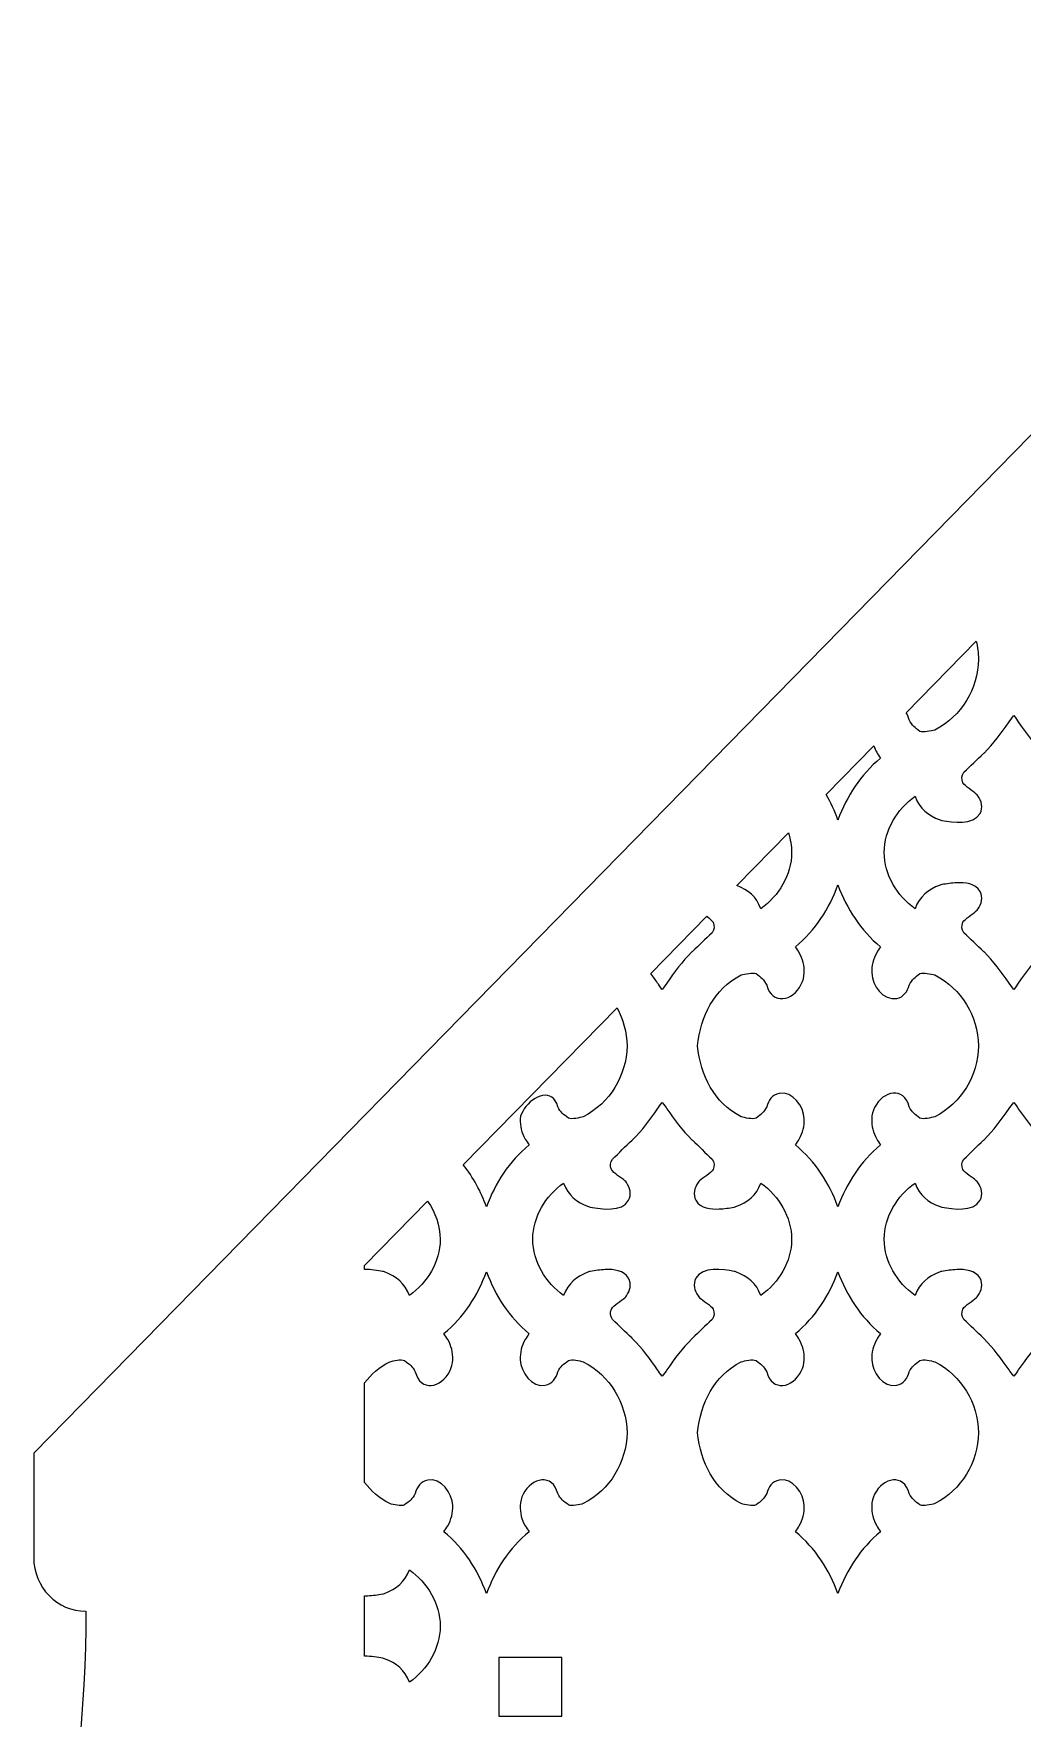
# Model space of a CAD drawing. Header units: centimetres. Extents: x -44 to 44, y -59 to 59.
# Drawn here: x 17.14 to 27.27, y 22.94 to 40.2 of the extents above; entities that cross this region are included whole.
import ezdxf

# ---------------------------------------------------------------- set-up
doc = ezdxf.new("R2010")
doc.units = ezdxf.units.CM
doc.header["$MEASUREMENT"] = 0
doc.layers.add('layer 1', color=7, linetype='Continuous')

msp = doc.modelspace()

# ---------------------------------------------------------------- linework, layer by layer
at = {"layer": 'layer 1', "lineweight": 9}
for points, knots in [([(30.08434, 40.20062), (30.08434, 40.20062), (31.473, 40.20062), (31.473, 40.20062), (31.473, 40.20062), (31.9095, 40.20062), (32.26656, 39.84353), (32.26656, 39.40706), (32.26656, 39.40706), (32.26656, 39.40706), (32.26656, 39.40703), (32.26656, 39.40703), (32.26656, 39.40703), (32.26656, 39.04851), (32.02562, 38.74361), (31.69766, 38.64611), (31.69766, 38.64611), (31.69766, 38.64611), (31.72961, 38.61347), (31.72961, 38.61347), (31.72961, 38.61347), (31.72961, 38.61347), (32.08043, 38.25529), (32.08043, 38.25529), (32.08043, 38.25529), (32.08043, 38.25529), (44.40501, 25.67166), (44.40501, 25.67166), (44.40501, 25.67166), (44.40501, 25.67166), (44.40501, 24.60024), (44.40501, 24.60024), (44.40501, 24.60024), (44.40501, 24.29754), (44.16516, 24.05216), (43.8693, 24.05216), (43.8693, 24.05216), (43.8693, 22.15794), (44.40501, 19.21851), (44.40501, 18.42731), (44.40501, 18.42731), (44.40501, 18.42731), (44.40501, 16.84461), (44.40501, 16.84461), (44.40501, 16.84461), (44.40501, 16.05341), (43.8693, 13.11399), (43.8693, 11.21976), (43.8693, 11.21976), (44.16516, 11.21976), (44.40501, 10.97439), (44.40501, 10.67169), (44.40501, 10.67169), (44.40501, 10.67169), (44.40501, 9.60026), (44.40501, 9.60026), (44.40501, 9.60026), (44.40501, 9.60026), (43.8693, 9.60026), (43.8693, 9.60026), (43.8693, 9.60026), (43.8693, 9.60026), (43.34953, 9.60026), (43.34953, 9.60026), (43.34953, 9.60026), (43.34953, 9.60026), (42.69452, 9.59985), (42.69452, 9.59985), (42.69452, 9.59985), (42.69452, 9.59985), (42.69452, 18.54141), (42.69452, 18.54141), (42.69452, 18.54141), (42.69452, 18.54141), (42.09452, 18.54141), (42.09452, 18.54141), (42.09452, 18.54141), (42.09452, 18.54141), (42.09452, 9.59946), (42.09452, 9.59946), (42.09452, 9.59946), (42.09452, 9.59946), (19.44641, 9.58509), (19.44641, 9.58509), (19.44641, 9.58509), (19.44641, 9.58509), (19.44641, 18.54141), (19.44641, 18.54141), (19.44641, 18.54141), (19.44641, 18.54141), (18.84641, 18.54141), (18.84641, 18.54141), (18.84641, 18.54141), (18.84641, 18.54141), (18.84641, 9.5847), (18.84641, 9.5847), (18.84641, 9.5847), (18.84641, 9.5847), (18.20016, 9.58429), (18.20016, 9.58429), (18.20016, 9.58429), (18.20016, 9.58429), (17.67163, 9.58429), (17.67163, 9.58429), (17.67163, 9.58429), (17.67163, 9.58429), (17.13591, 9.58429), (17.13591, 9.58429), (17.13591, 9.58429), (17.13591, 9.58429), (17.13591, 10.65572), (17.13591, 10.65572), (17.13591, 10.65572), (17.13591, 10.95842), (17.37576, 11.2038), (17.67163, 11.2038), (17.67163, 11.2038), (17.67163, 13.09802), (17.13591, 16.03744), (17.13591, 16.82865), (17.13591, 16.82865), (17.13591, 16.82865), (17.13591, 18.41134), (17.13591, 18.41134), (17.13591, 18.41134), (17.13591, 19.20255), (17.67163, 22.14197), (17.67163, 24.03619), (17.67163, 24.03619), (17.37576, 24.03619), (17.13591, 24.28157), (17.13591, 24.58427), (17.13591, 24.58427), (17.13591, 24.58427), (17.13591, 25.6557), (17.13591, 25.6557), (17.13591, 25.6557), (17.13591, 25.6557), (29.77618, 38.56084), (29.77618, 38.56084), (29.77618, 38.56084), (29.77618, 38.56084), (29.85968, 38.64613), (29.85968, 38.64613), (29.85968, 38.64613), (29.5317, 38.74363), (29.29078, 39.04849), (29.29078, 39.40703), (29.29078, 39.40703), (29.29078, 39.40703), (29.29078, 39.40706), (29.29078, 39.40706), (29.29078, 39.40706), (29.29078, 39.84353), (29.64784, 40.20062), (30.08434, 40.20062)], [0, 0, 0, 0, 0.025, 0.025, 0.025, 0.025, 0.05, 0.05, 0.05, 0.05, 0.075, 0.075, 0.075, 0.075, 0.1, 0.1, 0.1, 0.1, 0.125, 0.125, 0.125, 0.125, 0.15, 0.15, 0.15, 0.15, 0.175, 0.175, 0.175, 0.175, 0.2, 0.2, 0.2, 0.2, 0.225, 0.225, 0.225, 0.225, 0.25, 0.25, 0.25, 0.25, 0.275, 0.275, 0.275, 0.275, 0.3, 0.3, 0.3, 0.3, 0.325, 0.325, 0.325, 0.325, 0.35, 0.35, 0.35, 0.35, 0.375, 0.375, 0.375, 0.375, 0.4, 0.4, 0.4, 0.4, 0.425, 0.425, 0.425, 0.425, 0.45, 0.45, 0.45, 0.45, 0.475, 0.475, 0.475, 0.475, 0.5, 0.5, 0.5, 0.5, 0.525, 0.525, 0.525, 0.525, 0.55, 0.55, 0.55, 0.55, 0.575, 0.575, 0.575, 0.575, 0.6, 0.6, 0.6, 0.6, 0.625, 0.625, 0.625, 0.625, 0.65, 0.65, 0.65, 0.65, 0.675, 0.675, 0.675, 0.675, 0.7, 0.7, 0.7, 0.7, 0.725, 0.725, 0.725, 0.725, 0.75, 0.75, 0.75, 0.75, 0.775, 0.775, 0.775, 0.775, 0.8, 0.8, 0.8, 0.8, 0.825, 0.825, 0.825, 0.825, 0.85, 0.85, 0.85, 0.85, 0.875, 0.875, 0.875, 0.875, 0.9, 0.9, 0.9, 0.9, 0.925, 0.925, 0.925, 0.925, 0.95, 0.95, 0.95, 0.95, 1, 1, 1, 1]), ([(26.79296, 33.97551), (26.79296, 33.97551), (26.07521, 33.24274), (26.07521, 33.24274), (26.07521, 33.24274), (26.08856, 33.22286), (26.09936, 33.19826), (26.10677, 33.16856), (26.10677, 33.16856), (26.13568, 33.11121), (26.16611, 33.09098), (26.21634, 33.05141), (26.21634, 33.05141), (26.25171, 33.03767), (26.33034, 33.05528), (26.36854, 33.06572), (26.36854, 33.06572), (26.64611, 33.20985), (26.80768, 33.48216), (26.81717, 33.7923), (26.81717, 33.7923), (26.81524, 33.85517), (26.8071, 33.9165), (26.79296, 33.97551)], [0, 0, 0, 0, 0.14285714, 0.14285714, 0.14285714, 0.14285714, 0.28571429, 0.28571429, 0.28571429, 0.28571429, 0.42857143, 0.42857143, 0.42857143, 0.42857143, 0.57142857, 0.57142857, 0.57142857, 0.57142857, 0.71428571, 0.71428571, 0.71428571, 0.71428571, 1, 1, 1, 1]), ([(27.68818, 30.98882), (27.71181, 31.02413), (27.71462, 31.05551), (27.6978, 31.09586), (27.6978, 31.09586), (27.67757, 31.13327), (27.59428, 31.18095), (27.5607, 31.21146), (27.5607, 31.21146), (27.5607, 31.21146), (27.55166, 31.21967), (27.55166, 31.21967), (27.55166, 31.21967), (27.55166, 31.21967), (27.54471, 31.22972), (27.54471, 31.22972), (27.54471, 31.22972), (27.50711, 31.28396), (27.48876, 31.35008), (27.52262, 31.4115), (27.52262, 31.4115), (27.58941, 31.53268), (27.80044, 31.50317), (27.91429, 31.48118), (27.91429, 31.48118), (27.91429, 31.48118), (27.92318, 31.47947), (27.92318, 31.47947), (27.92318, 31.47947), (27.92318, 31.47947), (27.93165, 31.4763), (27.93165, 31.4763), (27.93165, 31.4763), (28.0581, 31.42883), (28.13933, 31.36208), (28.18817, 31.23506), (28.18817, 31.23506), (28.3743, 31.36828), (28.50126, 31.57821), (28.50351, 31.80964), (28.50351, 31.80964), (28.50126, 32.04291), (28.37432, 32.25304), (28.18817, 32.38626), (28.18817, 32.38626), (28.13936, 32.25923), (28.0581, 32.19251), (27.93165, 32.14504), (27.93165, 32.14504), (27.93165, 32.14504), (27.92314, 32.14185), (27.92314, 32.14185), (27.92314, 32.14185), (27.92314, 32.14185), (27.91425, 32.14013), (27.91425, 32.14013), (27.91425, 32.14013), (27.86443, 32.13056), (27.8118, 32.12376), (27.76118, 32.12147), (27.76118, 32.12147), (27.67605, 32.11759), (27.56903, 32.12565), (27.52262, 32.20984), (27.52262, 32.20984), (27.48876, 32.27126), (27.50711, 32.33738), (27.54471, 32.39162), (27.54471, 32.39162), (27.54471, 32.39162), (27.55166, 32.40167), (27.55166, 32.40167), (27.55166, 32.40167), (27.55166, 32.40167), (27.5607, 32.40988), (27.5607, 32.40988), (27.5607, 32.40988), (27.5943, 32.44041), (27.67757, 32.48803), (27.69778, 32.52546), (27.69778, 32.52546), (27.71462, 32.56583), (27.71181, 32.59721), (27.68816, 32.63252), (27.68816, 32.63252), (27.61883, 32.69498), (27.55594, 32.76323), (27.48613, 32.82503), (27.48613, 32.82503), (27.48613, 32.82503), (27.48373, 32.82716), (27.48373, 32.82716), (27.48373, 32.82716), (27.48373, 32.82716), (27.48146, 32.82943), (27.48146, 32.82943), (27.48146, 32.82943), (27.38254, 32.92813), (27.30341, 33.03452), (27.22451, 33.14912), (27.22451, 33.14912), (27.21611, 33.16129), (27.19493, 33.19238), (27.17736, 33.21308), (27.17736, 33.21308), (27.15981, 33.19238), (27.13864, 33.16131), (27.13026, 33.14912), (27.13026, 33.14912), (27.05138, 33.03452), (26.97218, 32.92813), (26.87329, 32.82943), (26.87329, 32.82943), (26.87329, 32.82943), (26.87102, 32.82716), (26.87102, 32.82716), (26.87102, 32.82716), (26.87102, 32.82716), (26.86862, 32.82503), (26.86862, 32.82503), (26.86862, 32.82503), (26.79881, 32.76323), (26.73594, 32.69498), (26.66659, 32.63252), (26.66659, 32.63252), (26.64294, 32.59721), (26.64015, 32.56583), (26.65697, 32.52546), (26.65697, 32.52546), (26.67722, 32.48801), (26.76043, 32.44043), (26.79405, 32.40988), (26.79405, 32.40988), (26.79405, 32.40988), (26.80309, 32.40167), (26.80309, 32.40167), (26.80309, 32.40167), (26.80309, 32.40167), (26.81003, 32.39162), (26.81003, 32.39162), (26.81003, 32.39162), (26.84764, 32.33738), (26.86598, 32.27126), (26.83213, 32.20984), (26.83213, 32.20984), (26.76531, 32.08862), (26.55433, 32.11823), (26.4405, 32.14013), (26.4405, 32.14013), (26.4405, 32.14013), (26.43161, 32.14185), (26.43161, 32.14185), (26.43161, 32.14185), (26.43161, 32.14185), (26.4231, 32.14504), (26.4231, 32.14504), (26.4231, 32.14504), (26.29665, 32.19251), (26.21537, 32.25923), (26.16658, 32.38626), (26.16658, 32.38626), (25.98043, 32.25306), (25.85349, 32.04313), (25.85124, 31.8117), (25.85124, 31.8117), (25.85349, 31.57841), (25.98045, 31.3683), (26.16658, 31.23508), (26.16658, 31.23508), (26.21539, 31.36208), (26.29665, 31.42883), (26.4231, 31.4763), (26.4231, 31.4763), (26.4231, 31.4763), (26.43156, 31.47947), (26.43156, 31.47947), (26.43156, 31.47947), (26.43156, 31.47947), (26.44046, 31.48118), (26.44046, 31.48118), (26.44046, 31.48118), (26.49026, 31.49081), (26.54297, 31.49758), (26.59356, 31.49989), (26.59356, 31.49989), (26.6787, 31.50377), (26.78573, 31.49569), (26.83213, 31.4115), (26.83213, 31.4115), (26.86598, 31.35008), (26.84764, 31.28396), (26.81003, 31.22972), (26.81003, 31.22972), (26.81003, 31.22972), (26.80309, 31.21967), (26.80309, 31.21967), (26.80309, 31.21967), (26.80309, 31.21967), (26.79405, 31.21146), (26.79405, 31.21146), (26.79405, 31.21146), (26.76045, 31.18093), (26.67722, 31.13329), (26.65695, 31.09586), (26.65695, 31.09586), (26.64015, 31.05551), (26.64294, 31.02413), (26.66657, 30.98882), (26.66657, 30.98882), (26.73594, 30.92636), (26.79878, 30.85811), (26.86862, 30.79631), (26.86862, 30.79631), (26.86862, 30.79631), (26.87102, 30.79418), (26.87102, 30.79418), (26.87102, 30.79418), (26.87102, 30.79418), (26.87329, 30.79193), (26.87329, 30.79193), (26.87329, 30.79193), (26.97218, 30.69323), (27.05136, 30.58684), (27.13026, 30.47224), (27.13026, 30.47224), (27.13864, 30.46005), (27.15979, 30.42898), (27.17736, 30.40828), (27.17736, 30.40828), (27.19493, 30.429), (27.21611, 30.46007), (27.22451, 30.47226), (27.22451, 30.47226), (27.30341, 30.58684), (27.38254, 30.69323), (27.48146, 30.79193), (27.48146, 30.79193), (27.48146, 30.79193), (27.48373, 30.79418), (27.48373, 30.79418), (27.48373, 30.79418), (27.48373, 30.79418), (27.48613, 30.79631), (27.48613, 30.79631), (27.48613, 30.79631), (27.55596, 30.85811), (27.61881, 30.92636), (27.68818, 30.98882)], [0, 0, 0, 0, 0.01587302, 0.01587302, 0.01587302, 0.01587302, 0.03174603, 0.03174603, 0.03174603, 0.03174603, 0.04761905, 0.04761905, 0.04761905, 0.04761905, 0.06349206, 0.06349206, 0.06349206, 0.06349206, 0.07936508, 0.07936508, 0.07936508, 0.07936508, 0.0952381, 0.0952381, 0.0952381, 0.0952381, 0.11111111, 0.11111111, 0.11111111, 0.11111111, 0.12698413, 0.12698413, 0.12698413, 0.12698413, 0.14285714, 0.14285714, 0.14285714, 0.14285714, 0.15873016, 0.15873016, 0.15873016, 0.15873016, 0.17460317, 0.17460317, 0.17460317, 0.17460317, 0.19047619, 0.19047619, 0.19047619, 0.19047619, 0.20634921, 0.20634921, 0.20634921, 0.20634921, 0.22222222, 0.22222222, 0.22222222, 0.22222222, 0.23809524, 0.23809524, 0.23809524, 0.23809524, 0.25396825, 0.25396825, 0.25396825, 0.25396825, 0.26984127, 0.26984127, 0.26984127, 0.26984127, 0.28571429, 0.28571429, 0.28571429, 0.28571429, 0.3015873, 0.3015873, 0.3015873, 0.3015873, 0.31746032, 0.31746032, 0.31746032, 0.31746032, 0.33333333, 0.33333333, 0.33333333, 0.33333333, 0.34920635, 0.34920635, 0.34920635, 0.34920635, 0.36507937, 0.36507937, 0.36507937, 0.36507937, 0.38095238, 0.38095238, 0.38095238, 0.38095238, 0.3968254, 0.3968254, 0.3968254, 0.3968254, 0.41269841, 0.41269841, 0.41269841, 0.41269841, 0.42857143, 0.42857143, 0.42857143, 0.42857143, 0.44444444, 0.44444444, 0.44444444, 0.44444444, 0.46031746, 0.46031746, 0.46031746, 0.46031746, 0.47619048, 0.47619048, 0.47619048, 0.47619048, 0.49206349, 0.49206349, 0.49206349, 0.49206349, 0.50793651, 0.50793651, 0.50793651, 0.50793651, 0.52380952, 0.52380952, 0.52380952, 0.52380952, 0.53968254, 0.53968254, 0.53968254, 0.53968254, 0.55555556, 0.55555556, 0.55555556, 0.55555556, 0.57142857, 0.57142857, 0.57142857, 0.57142857, 0.58730159, 0.58730159, 0.58730159, 0.58730159, 0.6031746, 0.6031746, 0.6031746, 0.6031746, 0.61904762, 0.61904762, 0.61904762, 0.61904762, 0.63492063, 0.63492063, 0.63492063, 0.63492063, 0.65079365, 0.65079365, 0.65079365, 0.65079365, 0.66666667, 0.66666667, 0.66666667, 0.66666667, 0.68253968, 0.68253968, 0.68253968, 0.68253968, 0.6984127, 0.6984127, 0.6984127, 0.6984127, 0.71428571, 0.71428571, 0.71428571, 0.71428571, 0.73015873, 0.73015873, 0.73015873, 0.73015873, 0.74603175, 0.74603175, 0.74603175, 0.74603175, 0.76190476, 0.76190476, 0.76190476, 0.76190476, 0.77777778, 0.77777778, 0.77777778, 0.77777778, 0.79365079, 0.79365079, 0.79365079, 0.79365079, 0.80952381, 0.80952381, 0.80952381, 0.80952381, 0.82539683, 0.82539683, 0.82539683, 0.82539683, 0.84126984, 0.84126984, 0.84126984, 0.84126984, 0.85714286, 0.85714286, 0.85714286, 0.85714286, 0.87301587, 0.87301587, 0.87301587, 0.87301587, 0.88888889, 0.88888889, 0.88888889, 0.88888889, 0.9047619, 0.9047619, 0.9047619, 0.9047619, 0.92063492, 0.92063492, 0.92063492, 0.92063492, 0.93650794, 0.93650794, 0.93650794, 0.93650794, 0.95238095, 0.95238095, 0.95238095, 0.95238095, 0.96825397, 0.96825397, 0.96825397, 0.96825397, 1, 1, 1, 1]), ([(25.25462, 32.40495), (25.30299, 32.32234), (25.34355, 32.23472), (25.37672, 32.14283), (25.37672, 32.14283), (25.46595, 32.38999), (25.60884, 32.6064), (25.8123, 32.77731), (25.8123, 32.77731), (25.79904, 32.79739), (25.78419, 32.81807), (25.77334, 32.83778), (25.77334, 32.83778), (25.76145, 32.85943), (25.75136, 32.88141), (25.74334, 32.90391), (25.74334, 32.90391), (25.74334, 32.90391), (25.25462, 32.40495), (25.25462, 32.40495)], [0, 0, 0, 0, 0.16666667, 0.16666667, 0.16666667, 0.16666667, 0.33333333, 0.33333333, 0.33333333, 0.33333333, 0.5, 0.5, 0.5, 0.5, 0.66666667, 0.66666667, 0.66666667, 0.66666667, 1, 1, 1, 1]), ([(24.34101, 31.47221), (24.4614, 31.42502), (24.53944, 31.35848), (24.58689, 31.23506), (24.58689, 31.23506), (24.77301, 31.36828), (24.9, 31.57821), (24.90225, 31.80964), (24.90225, 31.80964), (24.90159, 31.87926), (24.88978, 31.94683), (24.86863, 32.01088), (24.86863, 32.01088), (24.86863, 32.01088), (24.34101, 31.47221), (24.34101, 31.47221)], [0, 0, 0, 0, 0.2, 0.2, 0.2, 0.2, 0.4, 0.4, 0.4, 0.4, 0.6, 0.6, 0.6, 0.6, 1, 1, 1, 1]), ([(26.36854, 30.55562), (26.33034, 30.56604), (26.25169, 30.58365), (26.21634, 30.56994), (26.21634, 30.56994), (26.16606, 30.53031), (26.13561, 30.51009), (26.10669, 30.45259), (26.10669, 30.45259), (26.08984, 30.387), (26.04956, 30.32944), (25.97841, 30.31524), (25.97841, 30.31524), (25.84048, 30.28772), (25.72562, 30.45118), (25.72281, 30.57619), (25.72281, 30.57619), (25.71814, 30.65055), (25.73771, 30.71869), (25.77336, 30.78356), (25.77336, 30.78356), (25.78414, 30.80318), (25.79895, 30.8238), (25.81228, 30.84403), (25.81228, 30.84403), (25.60884, 31.01498), (25.46595, 31.23137), (25.37672, 31.47853), (25.37672, 31.47853), (25.28751, 31.23137), (25.14463, 31.01498), (24.94116, 30.84403), (24.94116, 30.84403), (24.95443, 30.82397), (24.9693, 30.80327), (24.98014, 30.78353), (24.98014, 30.78353), (25.01574, 30.71869), (25.0353, 30.65059), (25.03063, 30.57628), (25.03063, 30.57628), (25.02981, 30.53608), (25.01861, 30.49616), (25.00104, 30.46016), (25.00104, 30.46016), (24.91558, 30.28498), (24.69834, 30.2457), (24.64669, 30.45279), (24.64669, 30.45279), (24.61779, 30.51013), (24.58731, 30.53036), (24.53711, 30.56996), (24.53711, 30.56996), (24.50177, 30.58365), (24.42313, 30.56604), (24.38494, 30.55562), (24.38494, 30.55562), (24.10301, 30.40896), (23.97315, 30.13384), (23.93696, 29.82904), (23.93696, 29.82904), (23.97315, 29.52424), (24.10299, 29.2491), (24.38494, 29.10246), (24.38494, 29.10246), (24.42313, 29.09205), (24.50179, 29.07444), (24.53709, 29.08815), (24.53709, 29.08815), (24.58736, 29.12777), (24.61785, 29.14802), (24.6468, 29.20549), (24.6468, 29.20549), (24.66364, 29.27109), (24.70393, 29.32864), (24.77505, 29.34283), (24.77505, 29.34283), (24.91299, 29.37036), (25.0278, 29.20693), (25.03063, 29.08194), (25.03063, 29.08194), (25.03532, 29.00758), (25.01576, 28.93941), (24.98014, 28.87455), (24.98014, 28.87455), (24.96934, 28.85488), (24.95454, 28.83424), (24.94119, 28.81401), (24.94119, 28.81401), (25.14465, 28.64308), (25.28751, 28.42669), (25.37672, 28.17956), (25.37672, 28.17956), (25.46595, 28.42671), (25.60884, 28.64312), (25.81232, 28.81408), (25.81232, 28.81408), (25.79906, 28.83414), (25.78419, 28.85484), (25.77336, 28.87453), (25.77336, 28.87453), (25.73773, 28.93937), (25.71816, 29.00749), (25.72281, 29.08183), (25.72281, 29.08183), (25.72363, 29.12205), (25.73484, 29.16199), (25.75243, 29.19801), (25.75243, 29.19801), (25.83793, 29.37311), (26.05513, 29.41234), (26.10677, 29.2053), (26.10677, 29.2053), (26.13568, 29.14798), (26.16613, 29.12775), (26.21636, 29.08815), (26.21636, 29.08815), (26.25169, 29.07444), (26.33036, 29.09205), (26.36854, 29.10246), (26.36854, 29.10246), (26.64611, 29.24659), (26.80768, 29.51893), (26.81717, 29.82904), (26.81717, 29.82904), (26.80768, 30.13918), (26.64611, 30.41149), (26.36854, 30.55562)], [0, 0, 0, 0, 0.03030303, 0.03030303, 0.03030303, 0.03030303, 0.06060606, 0.06060606, 0.06060606, 0.06060606, 0.09090909, 0.09090909, 0.09090909, 0.09090909, 0.12121212, 0.12121212, 0.12121212, 0.12121212, 0.15151515, 0.15151515, 0.15151515, 0.15151515, 0.18181818, 0.18181818, 0.18181818, 0.18181818, 0.21212121, 0.21212121, 0.21212121, 0.21212121, 0.24242424, 0.24242424, 0.24242424, 0.24242424, 0.27272727, 0.27272727, 0.27272727, 0.27272727, 0.3030303, 0.3030303, 0.3030303, 0.3030303, 0.33333333, 0.33333333, 0.33333333, 0.33333333, 0.36363636, 0.36363636, 0.36363636, 0.36363636, 0.39393939, 0.39393939, 0.39393939, 0.39393939, 0.42424242, 0.42424242, 0.42424242, 0.42424242, 0.45454545, 0.45454545, 0.45454545, 0.45454545, 0.48484848, 0.48484848, 0.48484848, 0.48484848, 0.51515152, 0.51515152, 0.51515152, 0.51515152, 0.54545455, 0.54545455, 0.54545455, 0.54545455, 0.57575758, 0.57575758, 0.57575758, 0.57575758, 0.60606061, 0.60606061, 0.60606061, 0.60606061, 0.63636364, 0.63636364, 0.63636364, 0.63636364, 0.66666667, 0.66666667, 0.66666667, 0.66666667, 0.6969697, 0.6969697, 0.6969697, 0.6969697, 0.72727273, 0.72727273, 0.72727273, 0.72727273, 0.75757576, 0.75757576, 0.75757576, 0.75757576, 0.78787879, 0.78787879, 0.78787879, 0.78787879, 0.81818182, 0.81818182, 0.81818182, 0.81818182, 0.84848485, 0.84848485, 0.84848485, 0.84848485, 0.87878788, 0.87878788, 0.87878788, 0.87878788, 0.90909091, 0.90909091, 0.90909091, 0.90909091, 0.93939394, 0.93939394, 0.93939394, 0.93939394, 1, 1, 1, 1]), ([(23.45867, 30.57137), (23.48246, 30.53904), (23.50571, 30.50599), (23.52894, 30.47224), (23.52894, 30.47224), (23.53734, 30.46007), (23.55851, 30.42898), (23.57608, 30.40828), (23.57608, 30.40828), (23.59363, 30.42898), (23.6148, 30.46007), (23.62318, 30.47224), (23.62318, 30.47224), (23.70208, 30.58684), (23.78124, 30.69323), (23.88015, 30.79193), (23.88015, 30.79193), (23.88015, 30.79193), (23.88242, 30.79418), (23.88242, 30.79418), (23.88242, 30.79418), (23.88242, 30.79418), (23.88482, 30.79631), (23.88482, 30.79631), (23.88482, 30.79631), (23.95466, 30.85811), (24.01753, 30.92633), (24.08687, 30.98882), (24.08687, 30.98882), (24.11051, 31.02413), (24.11331, 31.05551), (24.09649, 31.09586), (24.09649, 31.09586), (24.08627, 31.11476), (24.05998, 31.13625), (24.03212, 31.15684), (24.03212, 31.15684), (24.03212, 31.15684), (23.45867, 30.57137), (23.45867, 30.57137)], [0, 0, 0, 0, 0.09090909, 0.09090909, 0.09090909, 0.09090909, 0.18181818, 0.18181818, 0.18181818, 0.18181818, 0.27272727, 0.27272727, 0.27272727, 0.27272727, 0.36363636, 0.36363636, 0.36363636, 0.36363636, 0.45454545, 0.45454545, 0.45454545, 0.45454545, 0.54545455, 0.54545455, 0.54545455, 0.54545455, 0.63636364, 0.63636364, 0.63636364, 0.63636364, 0.72727273, 0.72727273, 0.72727273, 0.72727273, 0.81818182, 0.81818182, 0.81818182, 0.81818182, 1, 1, 1, 1]), ([(21.53796, 28.61042), (21.64005, 28.48181), (21.71863, 28.33691), (21.77541, 28.17956), (21.77541, 28.17956), (21.86464, 28.42671), (22.00753, 28.64312), (22.21099, 28.81406), (22.21099, 28.81406), (22.19773, 28.83411), (22.18286, 28.85481), (22.17204, 28.87455), (22.17204, 28.87455), (22.13642, 28.93939), (22.11686, 29.00751), (22.12153, 29.08183), (22.12153, 29.08183), (22.12234, 29.12205), (22.14347, 29.14781), (22.16106, 29.18381), (22.16106, 29.18381), (22.25546, 29.32341), (22.45697, 29.39994), (22.50546, 29.2053), (22.50546, 29.2053), (22.53437, 29.14798), (22.56484, 29.12773), (22.61505, 29.08815), (22.61505, 29.08815), (22.65039, 29.07444), (22.72905, 29.09205), (22.76724, 29.10246), (22.76724, 29.10246), (23.0448, 29.24659), (23.20637, 29.51893), (23.21586, 29.82904), (23.21586, 29.82904), (23.21158, 29.96936), (23.17616, 30.10191), (23.11294, 30.21838), (23.11294, 30.21838), (23.11294, 30.21838), (21.53796, 28.61042), (21.53796, 28.61042)], [0, 0, 0, 0, 0.08333333, 0.08333333, 0.08333333, 0.08333333, 0.16666667, 0.16666667, 0.16666667, 0.16666667, 0.25, 0.25, 0.25, 0.25, 0.33333333, 0.33333333, 0.33333333, 0.33333333, 0.41666667, 0.41666667, 0.41666667, 0.41666667, 0.5, 0.5, 0.5, 0.5, 0.58333333, 0.58333333, 0.58333333, 0.58333333, 0.66666667, 0.66666667, 0.66666667, 0.66666667, 0.75, 0.75, 0.75, 0.75, 0.83333333, 0.83333333, 0.83333333, 0.83333333, 1, 1, 1, 1]), ([(24.58689, 28.42303), (24.53805, 28.29598), (24.45681, 28.22923), (24.33034, 28.18179), (24.33034, 28.18179), (24.33034, 28.18179), (24.32188, 28.17859), (24.32188, 28.17859), (24.32188, 28.17859), (24.32188, 28.17859), (24.31299, 28.1769), (24.31299, 28.1769), (24.31299, 28.1769), (24.26319, 28.16728), (24.21047, 28.16051), (24.15988, 28.15821), (24.15988, 28.15821), (24.07472, 28.15434), (23.96771, 28.16241), (23.92131, 28.24661), (23.92131, 28.24661), (23.88746, 28.30802), (23.9058, 28.37415), (23.94341, 28.42839), (23.94341, 28.42839), (23.94341, 28.42839), (23.95037, 28.43841), (23.95037, 28.43841), (23.95037, 28.43841), (23.95037, 28.43841), (23.95939, 28.44662), (23.95939, 28.44662), (23.95939, 28.44662), (23.99299, 28.47716), (24.07626, 28.52479), (24.09649, 28.56223), (24.09649, 28.56223), (24.11331, 28.60258), (24.11051, 28.63397), (24.08687, 28.66929), (24.08687, 28.66929), (24.01753, 28.73175), (23.95464, 28.79998), (23.88482, 28.86178), (23.88482, 28.86178), (23.88482, 28.86178), (23.88242, 28.8639), (23.88242, 28.8639), (23.88242, 28.8639), (23.88242, 28.8639), (23.88015, 28.86617), (23.88015, 28.86617), (23.88015, 28.86617), (23.78124, 28.96487), (23.7021, 29.07126), (23.6232, 29.18584), (23.6232, 29.18584), (23.61482, 29.19804), (23.59365, 29.22911), (23.57608, 29.24983), (23.57608, 29.24983), (23.55851, 29.22911), (23.53734, 29.19804), (23.52894, 29.18584), (23.52894, 29.18584), (23.45004, 29.07126), (23.3709, 28.96487), (23.27199, 28.86617), (23.27199, 28.86617), (23.27199, 28.86617), (23.26971, 28.8639), (23.26971, 28.8639), (23.26971, 28.8639), (23.26971, 28.8639), (23.26731, 28.86178), (23.26731, 28.86178), (23.26731, 28.86178), (23.1975, 28.79998), (23.13463, 28.73173), (23.06529, 28.66929), (23.06529, 28.66929), (23.04163, 28.63397), (23.03884, 28.60258), (23.05566, 28.56223), (23.05566, 28.56223), (23.07589, 28.52479), (23.15916, 28.47716), (23.19274, 28.44662), (23.19274, 28.44662), (23.19274, 28.44662), (23.20179, 28.43841), (23.20179, 28.43841), (23.20179, 28.43841), (23.20179, 28.43841), (23.20873, 28.42839), (23.20873, 28.42839), (23.20873, 28.42839), (23.24634, 28.37415), (23.26468, 28.30802), (23.23082, 28.24661), (23.23082, 28.24661), (23.16405, 28.12541), (22.953, 28.15494), (22.83915, 28.17688), (22.83915, 28.17688), (22.83915, 28.17688), (22.83028, 28.17859), (22.83028, 28.17859), (22.83028, 28.17859), (22.83028, 28.17859), (22.82179, 28.18179), (22.82179, 28.18179), (22.82179, 28.18179), (22.69534, 28.22925), (22.61411, 28.296), (22.56527, 28.42301), (22.56527, 28.42301), (22.37914, 28.28981), (22.25218, 28.07989), (22.24993, 27.84846), (22.24993, 27.84846), (22.25218, 27.61519), (22.37914, 27.40506), (22.56527, 27.27182), (22.56527, 27.27182), (22.61409, 27.39885), (22.69534, 27.4656), (22.82179, 27.51306), (22.82179, 27.51306), (22.82179, 27.51306), (22.83032, 27.51628), (22.83032, 27.51628), (22.83032, 27.51628), (22.83032, 27.51628), (22.83928, 27.51799), (22.83928, 27.51799), (22.83928, 27.51799), (22.8891, 27.52753), (22.94164, 27.53432), (22.99226, 27.53664), (22.99226, 27.53664), (23.07739, 27.54049), (23.18441, 27.53244), (23.23082, 27.44824), (23.23082, 27.44824), (23.26468, 27.38683), (23.24634, 27.3207), (23.20873, 27.26646), (23.20873, 27.26646), (23.20873, 27.26646), (23.20179, 27.25641), (23.20179, 27.25641), (23.20179, 27.25641), (23.20179, 27.25641), (23.19274, 27.24821), (23.19274, 27.24821), (23.19274, 27.24821), (23.15912, 27.21767), (23.07589, 27.17006), (23.05566, 27.13258), (23.05566, 27.13258), (23.03884, 27.09223), (23.04163, 27.06088), (23.06529, 27.02556), (23.06529, 27.02556), (23.13463, 26.9631), (23.19748, 26.89485), (23.26731, 26.83305), (23.26731, 26.83305), (23.26731, 26.83305), (23.26971, 26.83093), (23.26971, 26.83093), (23.26971, 26.83093), (23.26971, 26.83093), (23.27199, 26.82866), (23.27199, 26.82866), (23.27199, 26.82866), (23.37088, 26.72996), (23.45006, 26.62359), (23.52894, 26.50899), (23.52894, 26.50899), (23.53734, 26.49681), (23.55851, 26.46572), (23.57608, 26.44502), (23.57608, 26.44502), (23.59363, 26.46572), (23.6148, 26.49681), (23.62318, 26.50899), (23.62318, 26.50899), (23.70208, 26.62359), (23.78126, 26.72996), (23.88015, 26.82866), (23.88015, 26.82866), (23.88015, 26.82866), (23.88242, 26.83093), (23.88242, 26.83093), (23.88242, 26.83093), (23.88242, 26.83093), (23.88482, 26.83305), (23.88482, 26.83305), (23.88482, 26.83305), (23.95464, 26.89485), (24.01753, 26.96308), (24.08687, 27.02554), (24.08687, 27.02554), (24.11051, 27.06086), (24.11331, 27.09223), (24.09649, 27.13258), (24.09649, 27.13258), (24.07624, 27.17006), (23.99301, 27.21765), (23.95941, 27.24819), (23.95941, 27.24819), (23.95941, 27.24819), (23.95037, 27.25641), (23.95037, 27.25641), (23.95037, 27.25641), (23.95037, 27.25641), (23.94341, 27.26646), (23.94341, 27.26646), (23.94341, 27.26646), (23.9058, 27.3207), (23.88746, 27.38683), (23.92131, 27.44824), (23.92131, 27.44824), (23.98813, 27.56949), (24.19903, 27.53983), (24.31288, 27.51797), (24.31288, 27.51797), (24.31288, 27.51797), (24.32181, 27.51626), (24.32181, 27.51626), (24.32181, 27.51626), (24.32181, 27.51626), (24.33034, 27.51306), (24.33034, 27.51306), (24.33034, 27.51306), (24.45681, 27.46562), (24.53807, 27.39885), (24.58689, 27.27182), (24.58689, 27.27182), (24.77304, 27.40504), (24.9, 27.61498), (24.90225, 27.84641), (24.90225, 27.84641), (24.9, 28.07968), (24.77301, 28.28979), (24.58689, 28.42303)], [0, 0, 0, 0, 0.01587302, 0.01587302, 0.01587302, 0.01587302, 0.03174603, 0.03174603, 0.03174603, 0.03174603, 0.04761905, 0.04761905, 0.04761905, 0.04761905, 0.06349206, 0.06349206, 0.06349206, 0.06349206, 0.07936508, 0.07936508, 0.07936508, 0.07936508, 0.0952381, 0.0952381, 0.0952381, 0.0952381, 0.11111111, 0.11111111, 0.11111111, 0.11111111, 0.12698413, 0.12698413, 0.12698413, 0.12698413, 0.14285714, 0.14285714, 0.14285714, 0.14285714, 0.15873016, 0.15873016, 0.15873016, 0.15873016, 0.17460317, 0.17460317, 0.17460317, 0.17460317, 0.19047619, 0.19047619, 0.19047619, 0.19047619, 0.20634921, 0.20634921, 0.20634921, 0.20634921, 0.22222222, 0.22222222, 0.22222222, 0.22222222, 0.23809524, 0.23809524, 0.23809524, 0.23809524, 0.25396825, 0.25396825, 0.25396825, 0.25396825, 0.26984127, 0.26984127, 0.26984127, 0.26984127, 0.28571429, 0.28571429, 0.28571429, 0.28571429, 0.3015873, 0.3015873, 0.3015873, 0.3015873, 0.31746032, 0.31746032, 0.31746032, 0.31746032, 0.33333333, 0.33333333, 0.33333333, 0.33333333, 0.34920635, 0.34920635, 0.34920635, 0.34920635, 0.36507937, 0.36507937, 0.36507937, 0.36507937, 0.38095238, 0.38095238, 0.38095238, 0.38095238, 0.3968254, 0.3968254, 0.3968254, 0.3968254, 0.41269841, 0.41269841, 0.41269841, 0.41269841, 0.42857143, 0.42857143, 0.42857143, 0.42857143, 0.44444444, 0.44444444, 0.44444444, 0.44444444, 0.46031746, 0.46031746, 0.46031746, 0.46031746, 0.47619048, 0.47619048, 0.47619048, 0.47619048, 0.49206349, 0.49206349, 0.49206349, 0.49206349, 0.50793651, 0.50793651, 0.50793651, 0.50793651, 0.52380952, 0.52380952, 0.52380952, 0.52380952, 0.53968254, 0.53968254, 0.53968254, 0.53968254, 0.55555556, 0.55555556, 0.55555556, 0.55555556, 0.57142857, 0.57142857, 0.57142857, 0.57142857, 0.58730159, 0.58730159, 0.58730159, 0.58730159, 0.6031746, 0.6031746, 0.6031746, 0.6031746, 0.61904762, 0.61904762, 0.61904762, 0.61904762, 0.63492063, 0.63492063, 0.63492063, 0.63492063, 0.65079365, 0.65079365, 0.65079365, 0.65079365, 0.66666667, 0.66666667, 0.66666667, 0.66666667, 0.68253968, 0.68253968, 0.68253968, 0.68253968, 0.6984127, 0.6984127, 0.6984127, 0.6984127, 0.71428571, 0.71428571, 0.71428571, 0.71428571, 0.73015873, 0.73015873, 0.73015873, 0.73015873, 0.74603175, 0.74603175, 0.74603175, 0.74603175, 0.76190476, 0.76190476, 0.76190476, 0.76190476, 0.77777778, 0.77777778, 0.77777778, 0.77777778, 0.79365079, 0.79365079, 0.79365079, 0.79365079, 0.80952381, 0.80952381, 0.80952381, 0.80952381, 0.82539683, 0.82539683, 0.82539683, 0.82539683, 0.84126984, 0.84126984, 0.84126984, 0.84126984, 0.85714286, 0.85714286, 0.85714286, 0.85714286, 0.87301587, 0.87301587, 0.87301587, 0.87301587, 0.88888889, 0.88888889, 0.88888889, 0.88888889, 0.9047619, 0.9047619, 0.9047619, 0.9047619, 0.92063492, 0.92063492, 0.92063492, 0.92063492, 0.93650794, 0.93650794, 0.93650794, 0.93650794, 0.95238095, 0.95238095, 0.95238095, 0.95238095, 0.96825397, 0.96825397, 0.96825397, 0.96825397, 1, 1, 1, 1]), ([(27.68816, 27.02556), (27.71181, 27.06088), (27.71462, 27.09223), (27.6978, 27.13258), (27.6978, 27.13258), (27.67755, 27.17006), (27.59432, 27.21765), (27.56072, 27.24819), (27.56072, 27.24819), (27.56072, 27.24819), (27.55168, 27.25641), (27.55168, 27.25641), (27.55168, 27.25641), (27.55168, 27.25641), (27.54471, 27.26646), (27.54471, 27.26646), (27.54471, 27.26646), (27.50711, 27.3207), (27.48876, 27.38683), (27.52262, 27.44824), (27.52262, 27.44824), (27.58943, 27.56949), (27.80033, 27.53983), (27.91418, 27.51797), (27.91418, 27.51797), (27.91418, 27.51797), (27.92312, 27.51626), (27.92312, 27.51626), (27.92312, 27.51626), (27.92312, 27.51626), (27.93165, 27.51306), (27.93165, 27.51306), (27.93165, 27.51306), (28.05812, 27.4656), (28.13936, 27.39885), (28.18817, 27.27182), (28.18817, 27.27182), (28.37432, 27.40502), (28.50126, 27.61498), (28.50351, 27.84641), (28.50351, 27.84641), (28.50126, 28.07968), (28.3743, 28.28981), (28.18817, 28.42303), (28.18817, 28.42303), (28.13933, 28.296), (28.05812, 28.22925), (27.93165, 28.18179), (27.93165, 28.18179), (27.93165, 28.18179), (27.92318, 28.17861), (27.92318, 28.17861), (27.92318, 28.17861), (27.92318, 28.17861), (27.91429, 28.1769), (27.91429, 28.1769), (27.91429, 28.1769), (27.86449, 28.16728), (27.81178, 28.16051), (27.76118, 28.15821), (27.76118, 28.15821), (27.67603, 28.15434), (27.56901, 28.16241), (27.52262, 28.24661), (27.52262, 28.24661), (27.48876, 28.30802), (27.50711, 28.37415), (27.54471, 28.42839), (27.54471, 28.42839), (27.54471, 28.42839), (27.55168, 28.43841), (27.55168, 28.43841), (27.55168, 28.43841), (27.55168, 28.43841), (27.5607, 28.44662), (27.5607, 28.44662), (27.5607, 28.44662), (27.5943, 28.47716), (27.67757, 28.52479), (27.6978, 28.56223), (27.6978, 28.56223), (27.71462, 28.60258), (27.71181, 28.63397), (27.68818, 28.66929), (27.68818, 28.66929), (27.61881, 28.73173), (27.55594, 28.79998), (27.48613, 28.86178), (27.48613, 28.86178), (27.48613, 28.86178), (27.48373, 28.8639), (27.48373, 28.8639), (27.48373, 28.8639), (27.48373, 28.8639), (27.48146, 28.86617), (27.48146, 28.86617), (27.48146, 28.86617), (27.38254, 28.96487), (27.30343, 29.07126), (27.22451, 29.18584), (27.22451, 29.18584), (27.21613, 29.19804), (27.19493, 29.22911), (27.17736, 29.24983), (27.17736, 29.24983), (27.15979, 29.22911), (27.13864, 29.19804), (27.13024, 29.18586), (27.13024, 29.18586), (27.05136, 29.07126), (26.97218, 28.96487), (26.87329, 28.86617), (26.87329, 28.86617), (26.87329, 28.86617), (26.87102, 28.8639), (26.87102, 28.8639), (26.87102, 28.8639), (26.87102, 28.8639), (26.86862, 28.86178), (26.86862, 28.86178), (26.86862, 28.86178), (26.79881, 28.79998), (26.73594, 28.73173), (26.66659, 28.66929), (26.66659, 28.66929), (26.64294, 28.63397), (26.64015, 28.60258), (26.65695, 28.56223), (26.65695, 28.56223), (26.67722, 28.52477), (26.76043, 28.47716), (26.79405, 28.44662), (26.79405, 28.44662), (26.79405, 28.44662), (26.80307, 28.43841), (26.80307, 28.43841), (26.80307, 28.43841), (26.80307, 28.43841), (26.81003, 28.42839), (26.81003, 28.42839), (26.81003, 28.42839), (26.84764, 28.37415), (26.86598, 28.30802), (26.83213, 28.24661), (26.83213, 28.24661), (26.76536, 28.12543), (26.55431, 28.15491), (26.44046, 28.1769), (26.44046, 28.1769), (26.44046, 28.1769), (26.43156, 28.17861), (26.43156, 28.17861), (26.43156, 28.17861), (26.43156, 28.17861), (26.4231, 28.18179), (26.4231, 28.18179), (26.4231, 28.18179), (26.29665, 28.22925), (26.21539, 28.296), (26.16658, 28.42301), (26.16658, 28.42301), (25.98045, 28.28981), (25.85349, 28.07989), (25.85124, 27.84846), (25.85124, 27.84846), (25.85349, 27.61517), (25.98043, 27.40506), (26.16658, 27.27182), (26.16658, 27.27182), (26.21537, 27.39885), (26.29665, 27.4656), (26.4231, 27.51306), (26.4231, 27.51306), (26.4231, 27.51306), (26.43163, 27.51626), (26.43163, 27.51626), (26.43163, 27.51626), (26.43163, 27.51626), (26.44056, 27.51797), (26.44056, 27.51797), (26.44056, 27.51797), (26.49041, 27.52755), (26.54295, 27.53432), (26.59356, 27.53664), (26.59356, 27.53664), (26.67872, 27.54049), (26.78573, 27.53244), (26.83213, 27.44824), (26.83213, 27.44824), (26.86598, 27.38683), (26.84764, 27.3207), (26.81003, 27.26646), (26.81003, 27.26646), (26.81003, 27.26646), (26.80307, 27.25641), (26.80307, 27.25641), (26.80307, 27.25641), (26.80307, 27.25641), (26.79403, 27.24819), (26.79403, 27.24819), (26.79403, 27.24819), (26.76041, 27.21765), (26.67722, 27.17008), (26.65695, 27.13258), (26.65695, 27.13258), (26.64015, 27.09223), (26.64294, 27.06088), (26.66659, 27.02556), (26.66659, 27.02556), (26.73594, 26.9631), (26.79878, 26.89485), (26.86862, 26.83305), (26.86862, 26.83305), (26.86862, 26.83305), (26.87102, 26.83093), (26.87102, 26.83093), (26.87102, 26.83093), (26.87102, 26.83093), (26.87329, 26.82866), (26.87329, 26.82866), (26.87329, 26.82866), (26.97218, 26.72996), (27.05138, 26.62359), (27.13026, 26.50899), (27.13026, 26.50899), (27.13864, 26.49679), (27.15979, 26.46572), (27.17736, 26.44502), (27.17736, 26.44502), (27.19493, 26.46574), (27.21611, 26.49681), (27.22451, 26.50901), (27.22451, 26.50901), (27.30341, 26.62359), (27.38256, 26.72996), (27.48146, 26.82866), (27.48146, 26.82866), (27.48146, 26.82866), (27.48373, 26.83093), (27.48373, 26.83093), (27.48373, 26.83093), (27.48373, 26.83093), (27.48613, 26.83305), (27.48613, 26.83305), (27.48613, 26.83305), (27.55596, 26.89485), (27.61881, 26.9631), (27.68816, 27.02556)], [0, 0, 0, 0, 0.01587302, 0.01587302, 0.01587302, 0.01587302, 0.03174603, 0.03174603, 0.03174603, 0.03174603, 0.04761905, 0.04761905, 0.04761905, 0.04761905, 0.06349206, 0.06349206, 0.06349206, 0.06349206, 0.07936508, 0.07936508, 0.07936508, 0.07936508, 0.0952381, 0.0952381, 0.0952381, 0.0952381, 0.11111111, 0.11111111, 0.11111111, 0.11111111, 0.12698413, 0.12698413, 0.12698413, 0.12698413, 0.14285714, 0.14285714, 0.14285714, 0.14285714, 0.15873016, 0.15873016, 0.15873016, 0.15873016, 0.17460317, 0.17460317, 0.17460317, 0.17460317, 0.19047619, 0.19047619, 0.19047619, 0.19047619, 0.20634921, 0.20634921, 0.20634921, 0.20634921, 0.22222222, 0.22222222, 0.22222222, 0.22222222, 0.23809524, 0.23809524, 0.23809524, 0.23809524, 0.25396825, 0.25396825, 0.25396825, 0.25396825, 0.26984127, 0.26984127, 0.26984127, 0.26984127, 0.28571429, 0.28571429, 0.28571429, 0.28571429, 0.3015873, 0.3015873, 0.3015873, 0.3015873, 0.31746032, 0.31746032, 0.31746032, 0.31746032, 0.33333333, 0.33333333, 0.33333333, 0.33333333, 0.34920635, 0.34920635, 0.34920635, 0.34920635, 0.36507937, 0.36507937, 0.36507937, 0.36507937, 0.38095238, 0.38095238, 0.38095238, 0.38095238, 0.3968254, 0.3968254, 0.3968254, 0.3968254, 0.41269841, 0.41269841, 0.41269841, 0.41269841, 0.42857143, 0.42857143, 0.42857143, 0.42857143, 0.44444444, 0.44444444, 0.44444444, 0.44444444, 0.46031746, 0.46031746, 0.46031746, 0.46031746, 0.47619048, 0.47619048, 0.47619048, 0.47619048, 0.49206349, 0.49206349, 0.49206349, 0.49206349, 0.50793651, 0.50793651, 0.50793651, 0.50793651, 0.52380952, 0.52380952, 0.52380952, 0.52380952, 0.53968254, 0.53968254, 0.53968254, 0.53968254, 0.55555556, 0.55555556, 0.55555556, 0.55555556, 0.57142857, 0.57142857, 0.57142857, 0.57142857, 0.58730159, 0.58730159, 0.58730159, 0.58730159, 0.6031746, 0.6031746, 0.6031746, 0.6031746, 0.61904762, 0.61904762, 0.61904762, 0.61904762, 0.63492063, 0.63492063, 0.63492063, 0.63492063, 0.65079365, 0.65079365, 0.65079365, 0.65079365, 0.66666667, 0.66666667, 0.66666667, 0.66666667, 0.68253968, 0.68253968, 0.68253968, 0.68253968, 0.6984127, 0.6984127, 0.6984127, 0.6984127, 0.71428571, 0.71428571, 0.71428571, 0.71428571, 0.73015873, 0.73015873, 0.73015873, 0.73015873, 0.74603175, 0.74603175, 0.74603175, 0.74603175, 0.76190476, 0.76190476, 0.76190476, 0.76190476, 0.77777778, 0.77777778, 0.77777778, 0.77777778, 0.79365079, 0.79365079, 0.79365079, 0.79365079, 0.80952381, 0.80952381, 0.80952381, 0.80952381, 0.82539683, 0.82539683, 0.82539683, 0.82539683, 0.84126984, 0.84126984, 0.84126984, 0.84126984, 0.85714286, 0.85714286, 0.85714286, 0.85714286, 0.87301587, 0.87301587, 0.87301587, 0.87301587, 0.88888889, 0.88888889, 0.88888889, 0.88888889, 0.9047619, 0.9047619, 0.9047619, 0.9047619, 0.92063492, 0.92063492, 0.92063492, 0.92063492, 0.93650794, 0.93650794, 0.93650794, 0.93650794, 0.95238095, 0.95238095, 0.95238095, 0.95238095, 0.96825397, 0.96825397, 0.96825397, 0.96825397, 1, 1, 1, 1]), ([(20.52604, 27.53784), (20.59299, 27.53865), (20.66162, 27.52757), (20.71157, 27.51799), (20.71157, 27.51799), (20.71157, 27.51799), (20.72053, 27.51628), (20.72053, 27.51628), (20.72053, 27.51628), (20.72053, 27.51628), (20.72906, 27.51306), (20.72906, 27.51306), (20.72906, 27.51306), (20.85553, 27.4656), (20.93676, 27.39885), (20.98558, 27.27182), (20.98558, 27.27182), (21.17173, 27.40504), (21.29869, 27.61498), (21.30094, 27.84641), (21.30094, 27.84641), (21.29957, 27.98919), (21.25146, 28.12331), (21.17164, 28.23641), (21.17164, 28.23641), (21.17164, 28.23641), (20.52604, 27.57729), (20.52604, 27.57729), (20.52604, 27.57729), (20.52604, 27.57729), (20.52604, 27.53784), (20.52604, 27.53784)], [0, 0, 0, 0, 0.11111111, 0.11111111, 0.11111111, 0.11111111, 0.22222222, 0.22222222, 0.22222222, 0.22222222, 0.33333333, 0.33333333, 0.33333333, 0.33333333, 0.44444444, 0.44444444, 0.44444444, 0.44444444, 0.55555556, 0.55555556, 0.55555556, 0.55555556, 0.66666667, 0.66666667, 0.66666667, 0.66666667, 0.77777778, 0.77777778, 0.77777778, 0.77777778, 1, 1, 1, 1]), ([(20.52604, 25.35519), (20.5923, 25.26842), (20.67709, 25.19464), (20.78364, 25.13923), (20.78364, 25.13923), (20.82182, 25.12881), (20.90049, 25.1112), (20.93582, 25.12489), (20.93582, 25.12489), (20.98607, 25.16454), (21.01654, 25.18476), (21.04549, 25.24224), (21.04549, 25.24224), (21.06234, 25.30783), (21.10262, 25.36539), (21.17374, 25.37957), (21.17374, 25.37957), (21.31168, 25.40711), (21.42651, 25.24367), (21.42932, 25.11868), (21.42932, 25.11868), (21.43401, 25.0443), (21.41445, 24.97616), (21.37884, 24.91129), (21.37884, 24.91129), (21.36804, 24.89164), (21.35323, 24.87101), (21.33988, 24.85076), (21.33988, 24.85076), (21.54334, 24.67984), (21.68621, 24.46344), (21.77541, 24.2163), (21.77541, 24.2163), (21.86464, 24.46346), (22.00753, 24.67986), (22.21099, 24.8508), (22.21099, 24.8508), (22.19773, 24.87086), (22.18286, 24.89158), (22.17201, 24.91129), (22.17201, 24.91129), (22.13642, 24.97614), (22.11686, 25.04426), (22.12153, 25.11857), (22.12153, 25.11857), (22.12234, 25.15879), (22.13355, 25.19874), (22.15114, 25.23474), (22.15114, 25.23474), (22.23664, 25.40985), (22.45384, 25.44909), (22.50546, 25.24204), (22.50546, 25.24204), (22.53437, 25.18472), (22.56484, 25.16447), (22.61503, 25.12491), (22.61503, 25.12491), (22.65039, 25.1112), (22.72903, 25.12881), (22.76724, 25.13923), (22.76724, 25.13923), (23.0448, 25.28336), (23.20637, 25.55565), (23.21586, 25.86579), (23.21586, 25.86579), (23.20637, 26.17592), (23.0448, 26.44824), (22.76724, 26.59236), (22.76724, 26.59236), (22.72903, 26.60278), (22.65039, 26.62039), (22.61503, 26.60668), (22.61503, 26.60668), (22.56478, 26.56706), (22.53431, 26.54681), (22.50538, 26.48934), (22.50538, 26.48934), (22.48854, 26.42376), (22.44825, 26.36619), (22.37713, 26.352), (22.37713, 26.352), (22.23919, 26.32444), (22.12436, 26.4879), (22.12153, 26.61289), (22.12153, 26.61289), (22.11684, 26.68727), (22.1364, 26.75541), (22.17204, 26.82028), (22.17204, 26.82028), (22.18281, 26.83995), (22.19762, 26.86056), (22.21097, 26.88081), (22.21097, 26.88081), (22.00751, 27.05173), (21.86464, 27.26811), (21.77541, 27.51527), (21.77541, 27.51527), (21.68621, 27.26811), (21.54332, 27.05171), (21.33986, 26.88077), (21.33986, 26.88077), (21.35312, 26.86071), (21.36799, 26.84001), (21.37881, 26.82028), (21.37881, 26.82028), (21.41443, 26.75544), (21.43399, 26.68734), (21.42932, 26.613), (21.42932, 26.613), (21.42853, 26.5728), (21.41732, 26.53288), (21.39975, 26.49688), (21.39975, 26.49688), (21.31429, 26.32172), (21.09703, 26.28246), (21.04539, 26.48953), (21.04539, 26.48953), (21.01648, 26.54687), (20.98603, 26.5671), (20.93582, 26.6067), (20.93582, 26.6067), (20.90049, 26.62039), (20.82182, 26.60278), (20.78364, 26.59236), (20.78364, 26.59236), (20.67709, 26.53695), (20.5923, 26.46317), (20.52604, 26.37639), (20.52604, 26.37639), (20.52604, 26.37639), (20.52604, 25.35519), (20.52604, 25.35519)], [0, 0, 0, 0, 0.02941176, 0.02941176, 0.02941176, 0.02941176, 0.05882353, 0.05882353, 0.05882353, 0.05882353, 0.08823529, 0.08823529, 0.08823529, 0.08823529, 0.11764706, 0.11764706, 0.11764706, 0.11764706, 0.14705882, 0.14705882, 0.14705882, 0.14705882, 0.17647059, 0.17647059, 0.17647059, 0.17647059, 0.20588235, 0.20588235, 0.20588235, 0.20588235, 0.23529412, 0.23529412, 0.23529412, 0.23529412, 0.26470588, 0.26470588, 0.26470588, 0.26470588, 0.29411765, 0.29411765, 0.29411765, 0.29411765, 0.32352941, 0.32352941, 0.32352941, 0.32352941, 0.35294118, 0.35294118, 0.35294118, 0.35294118, 0.38235294, 0.38235294, 0.38235294, 0.38235294, 0.41176471, 0.41176471, 0.41176471, 0.41176471, 0.44117647, 0.44117647, 0.44117647, 0.44117647, 0.47058824, 0.47058824, 0.47058824, 0.47058824, 0.5, 0.5, 0.5, 0.5, 0.52941176, 0.52941176, 0.52941176, 0.52941176, 0.55882353, 0.55882353, 0.55882353, 0.55882353, 0.58823529, 0.58823529, 0.58823529, 0.58823529, 0.61764706, 0.61764706, 0.61764706, 0.61764706, 0.64705882, 0.64705882, 0.64705882, 0.64705882, 0.67647059, 0.67647059, 0.67647059, 0.67647059, 0.70588235, 0.70588235, 0.70588235, 0.70588235, 0.73529412, 0.73529412, 0.73529412, 0.73529412, 0.76470588, 0.76470588, 0.76470588, 0.76470588, 0.79411765, 0.79411765, 0.79411765, 0.79411765, 0.82352941, 0.82352941, 0.82352941, 0.82352941, 0.85294118, 0.85294118, 0.85294118, 0.85294118, 0.88235294, 0.88235294, 0.88235294, 0.88235294, 0.91176471, 0.91176471, 0.91176471, 0.91176471, 0.94117647, 0.94117647, 0.94117647, 0.94117647, 1, 1, 1, 1]), ([(26.10677, 25.24204), (26.13568, 25.18472), (26.16613, 25.16449), (26.21634, 25.12491), (26.21634, 25.12491), (26.25169, 25.1112), (26.33034, 25.12881), (26.36854, 25.13923), (26.36854, 25.13923), (26.64611, 25.28336), (26.80768, 25.55565), (26.81717, 25.86579), (26.81717, 25.86579), (26.80768, 26.17592), (26.64611, 26.44824), (26.36854, 26.59236), (26.36854, 26.59236), (26.33034, 26.60278), (26.25169, 26.62039), (26.21634, 26.60668), (26.21634, 26.60668), (26.16606, 26.56706), (26.13561, 26.54683), (26.10666, 26.48934), (26.10666, 26.48934), (26.08982, 26.42376), (26.04954, 26.36619), (25.97841, 26.35198), (25.97841, 26.35198), (25.84048, 26.32446), (25.72562, 26.4879), (25.72281, 26.61291), (25.72281, 26.61291), (25.71814, 26.68727), (25.73771, 26.75544), (25.77334, 26.8203), (25.77334, 26.8203), (25.78414, 26.83995), (25.79895, 26.86056), (25.81228, 26.88079), (25.81228, 26.88079), (25.60881, 27.05171), (25.46595, 27.26811), (25.37672, 27.51527), (25.37672, 27.51527), (25.28751, 27.26811), (25.14465, 27.05171), (24.94116, 26.88079), (24.94116, 26.88079), (24.95445, 26.86071), (24.9693, 26.84004), (24.98014, 26.82028), (24.98014, 26.82028), (25.01574, 26.75544), (25.0353, 26.68731), (25.03063, 26.613), (25.03063, 26.613), (25.02981, 26.5728), (25.01861, 26.5329), (25.00106, 26.4969), (25.00106, 26.4969), (24.9156, 26.32174), (24.69834, 26.28246), (24.64669, 26.48953), (24.64669, 26.48953), (24.61779, 26.54687), (24.58731, 26.5671), (24.53711, 26.6067), (24.53711, 26.6067), (24.50177, 26.62039), (24.42313, 26.60278), (24.38494, 26.59236), (24.38494, 26.59236), (24.10301, 26.44571), (23.97315, 26.17059), (23.93696, 25.86579), (23.93696, 25.86579), (23.97315, 25.56096), (24.10299, 25.28589), (24.38494, 25.13923), (24.38494, 25.13923), (24.42313, 25.12881), (24.50177, 25.1112), (24.53711, 25.12489), (24.53711, 25.12489), (24.58738, 25.16454), (24.61785, 25.18476), (24.6468, 25.24224), (24.6468, 25.24224), (24.66364, 25.30783), (24.70393, 25.36539), (24.77505, 25.37957), (24.77505, 25.37957), (24.91299, 25.40711), (25.0278, 25.24367), (25.03063, 25.11868), (25.03063, 25.11868), (25.03532, 25.04432), (25.01576, 24.97616), (24.98014, 24.91129), (24.98014, 24.91129), (24.96934, 24.89162), (24.95454, 24.87099), (24.94121, 24.85076), (24.94121, 24.85076), (25.14465, 24.67984), (25.28751, 24.46344), (25.37672, 24.2163), (25.37672, 24.2163), (25.46595, 24.46346), (25.60884, 24.67989), (25.8123, 24.8508), (25.8123, 24.8508), (25.79904, 24.87088), (25.78419, 24.89158), (25.77334, 24.91129), (25.77334, 24.91129), (25.73773, 24.97611), (25.71816, 25.04424), (25.72281, 25.11857), (25.72281, 25.11857), (25.72363, 25.15879), (25.73484, 25.19874), (25.75243, 25.23476), (25.75243, 25.23476), (25.83793, 25.40985), (26.05513, 25.44909), (26.10677, 25.24204)], [0, 0, 0, 0, 0.03030303, 0.03030303, 0.03030303, 0.03030303, 0.06060606, 0.06060606, 0.06060606, 0.06060606, 0.09090909, 0.09090909, 0.09090909, 0.09090909, 0.12121212, 0.12121212, 0.12121212, 0.12121212, 0.15151515, 0.15151515, 0.15151515, 0.15151515, 0.18181818, 0.18181818, 0.18181818, 0.18181818, 0.21212121, 0.21212121, 0.21212121, 0.21212121, 0.24242424, 0.24242424, 0.24242424, 0.24242424, 0.27272727, 0.27272727, 0.27272727, 0.27272727, 0.3030303, 0.3030303, 0.3030303, 0.3030303, 0.33333333, 0.33333333, 0.33333333, 0.33333333, 0.36363636, 0.36363636, 0.36363636, 0.36363636, 0.39393939, 0.39393939, 0.39393939, 0.39393939, 0.42424242, 0.42424242, 0.42424242, 0.42424242, 0.45454545, 0.45454545, 0.45454545, 0.45454545, 0.48484848, 0.48484848, 0.48484848, 0.48484848, 0.51515152, 0.51515152, 0.51515152, 0.51515152, 0.54545455, 0.54545455, 0.54545455, 0.54545455, 0.57575758, 0.57575758, 0.57575758, 0.57575758, 0.60606061, 0.60606061, 0.60606061, 0.60606061, 0.63636364, 0.63636364, 0.63636364, 0.63636364, 0.66666667, 0.66666667, 0.66666667, 0.66666667, 0.6969697, 0.6969697, 0.6969697, 0.6969697, 0.72727273, 0.72727273, 0.72727273, 0.72727273, 0.75757576, 0.75757576, 0.75757576, 0.75757576, 0.78787879, 0.78787879, 0.78787879, 0.78787879, 0.81818182, 0.81818182, 0.81818182, 0.81818182, 0.84848485, 0.84848485, 0.84848485, 0.84848485, 0.87878788, 0.87878788, 0.87878788, 0.87878788, 0.90909091, 0.90909091, 0.90909091, 0.90909091, 0.93939394, 0.93939394, 0.93939394, 0.93939394, 1, 1, 1, 1]), ([(20.52604, 23.57458), (20.59305, 23.57539), (20.66173, 23.56431), (20.7117, 23.55469), (20.7117, 23.55469), (20.7117, 23.55469), (20.72057, 23.55298), (20.72057, 23.55298), (20.72057, 23.55298), (20.72057, 23.55298), (20.72906, 23.54979), (20.72906, 23.54979), (20.72906, 23.54979), (20.85553, 23.50232), (20.93676, 23.43559), (20.98558, 23.30856), (20.98558, 23.30856), (21.17171, 23.44179), (21.29869, 23.6517), (21.30094, 23.88313), (21.30094, 23.88313), (21.29869, 24.1164), (21.17171, 24.32653), (20.98558, 24.45977), (20.98558, 24.45977), (20.93676, 24.33272), (20.85553, 24.26601), (20.72906, 24.21855), (20.72906, 24.21855), (20.72906, 24.21855), (20.72057, 24.21536), (20.72057, 24.21536), (20.72057, 24.21536), (20.72057, 24.21536), (20.7117, 24.21364), (20.7117, 24.21364), (20.7117, 24.21364), (20.66188, 24.20404), (20.60921, 24.19727), (20.55861, 24.19496), (20.55861, 24.19496), (20.54805, 24.19449), (20.53712, 24.19419), (20.52604, 24.19419), (20.52604, 24.19419), (20.52604, 24.19419), (20.52604, 23.57458), (20.52604, 23.57458)], [0, 0, 0, 0, 0.07692308, 0.07692308, 0.07692308, 0.07692308, 0.15384615, 0.15384615, 0.15384615, 0.15384615, 0.23076923, 0.23076923, 0.23076923, 0.23076923, 0.30769231, 0.30769231, 0.30769231, 0.30769231, 0.38461538, 0.38461538, 0.38461538, 0.38461538, 0.46153846, 0.46153846, 0.46153846, 0.46153846, 0.53846154, 0.53846154, 0.53846154, 0.53846154, 0.61538462, 0.61538462, 0.61538462, 0.61538462, 0.69230769, 0.69230769, 0.69230769, 0.69230769, 0.76923077, 0.76923077, 0.76923077, 0.76923077, 0.84615385, 0.84615385, 0.84615385, 0.84615385, 1, 1, 1, 1]), ([(21.90319, 23.56076), (21.90319, 23.56076), (22.54605, 23.56076), (22.54605, 23.56076), (22.54605, 23.56076), (22.54605, 23.56076), (22.54605, 22.96076), (22.54605, 22.96076), (22.54605, 22.96076), (22.54605, 22.96076), (21.90319, 22.96076), (21.90319, 22.96076), (21.90319, 22.96076), (21.90319, 22.96076), (21.90319, 23.56076), (21.90319, 23.56076)], [0, 0, 0, 0, 0.2, 0.2, 0.2, 0.2, 0.4, 0.4, 0.4, 0.4, 0.6, 0.6, 0.6, 0.6, 1, 1, 1, 1])]:
    msp.add_open_spline(points, degree=3, knots=knots, dxfattribs=at)

doc.saveas('drawing.dxf')
